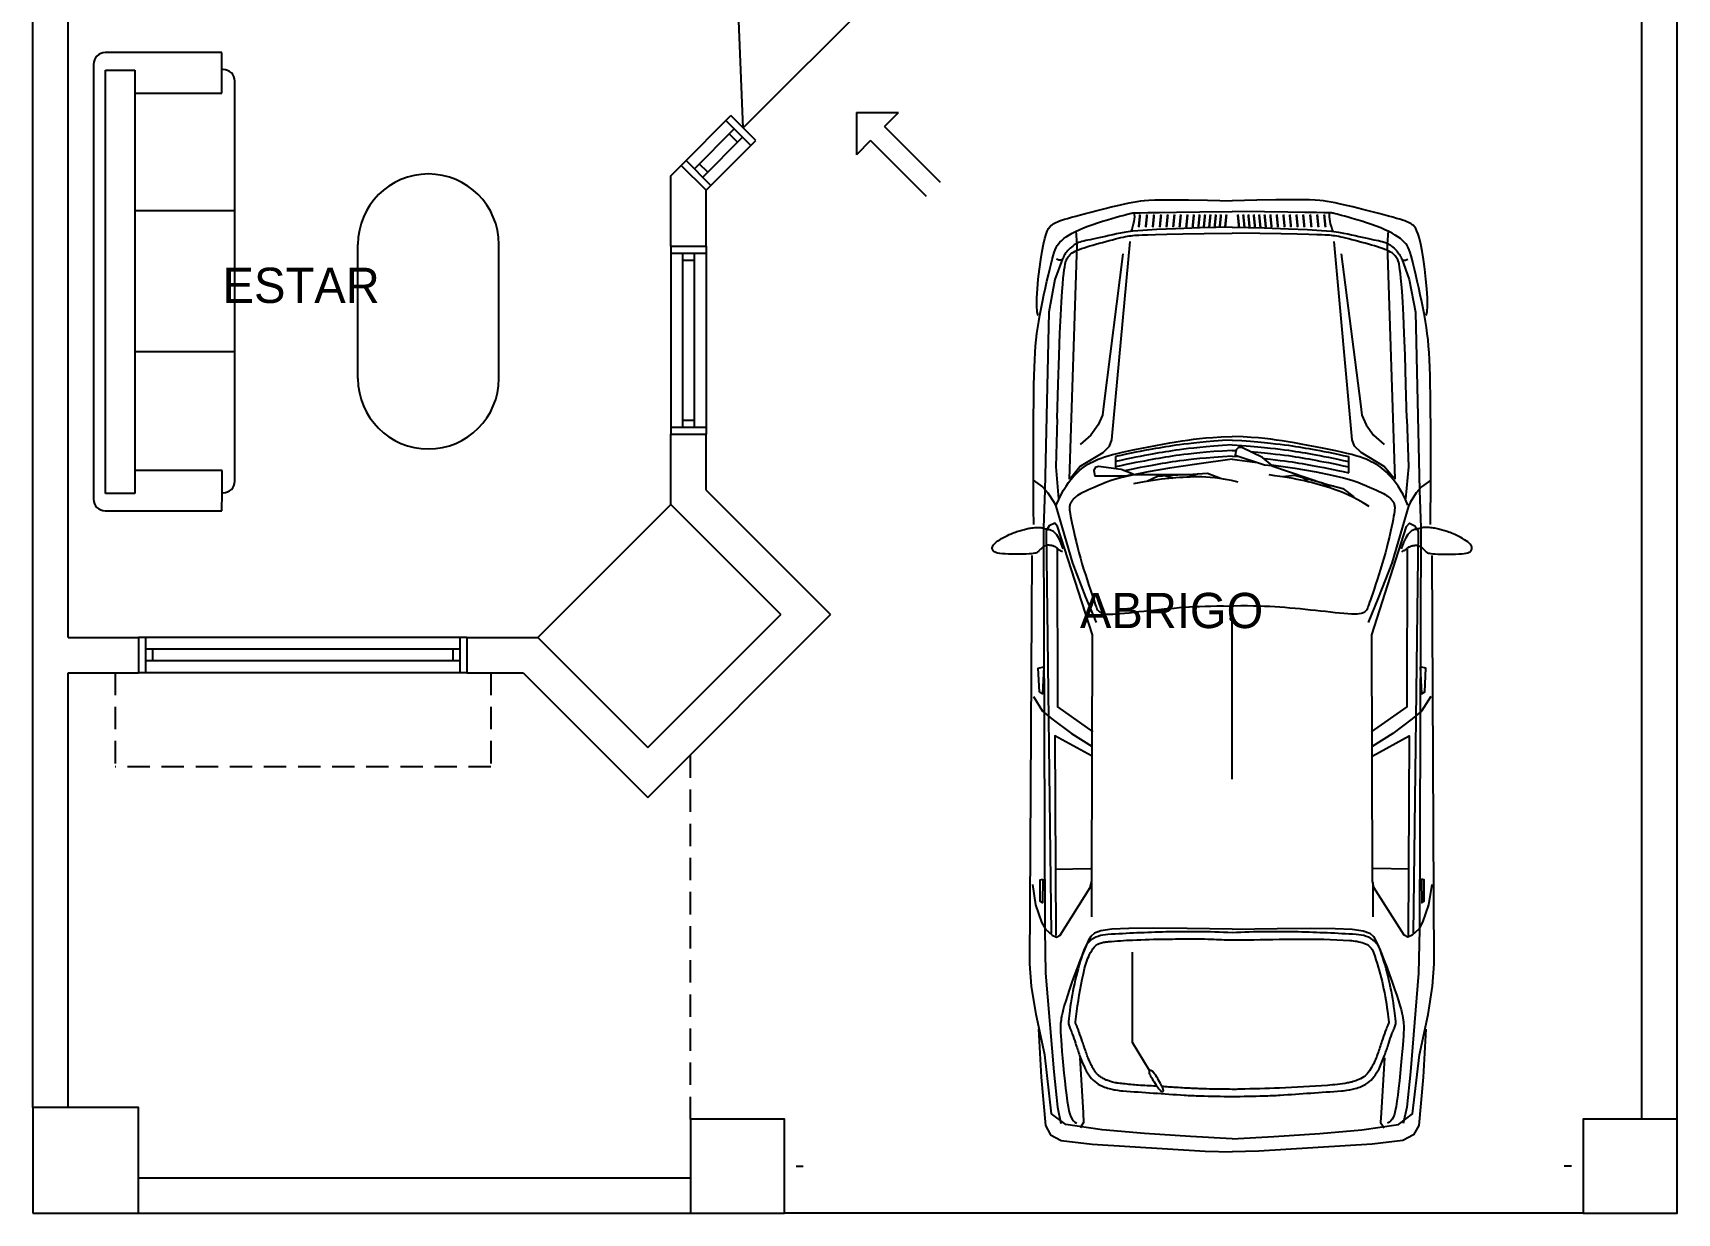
# Model space of a CAD drawing. Header units: millimetres. Extents: x 165.3 to 199.3, y 80.6 to 112.
# Drawn here: x 165.3 to 179.3, y 82 to 92.05 of the extents above; entities that cross this region are included whole.
import ezdxf

# ---------------------------------------------------------------- set-up
doc = ezdxf.new("R2010")
doc.units = ezdxf.units.MM
doc.linetypes.add('DASHED2', pattern=[9.525, 6.35, -3.175])
for name, color, linetype in [('alero', 2, 'Continuous'), ('escalera', 3, 'Continuous'), ('linea', 9, 'Continuous'), ('mueble2', 4, 'Continuous'), ('muebles1', 2, 'Continuous'), ('muro1', 5, 'Continuous'), ('muro2', 1, 'Continuous'), ('puerta1', 4, 'Continuous'), ('ventana1', 2, 'Continuous'), ('ventana2', 4, 'Continuous')]:
    doc.layers.add(name, color=color, linetype=linetype)

# ---------------------------------------------------------------- blocks, each defined once
blk = doc.blocks.new('AUTOGL')
blk.add_line((-2.2689, -0.0018), (-1.587, -0.0018))
for points in [[(-2.555, 0.7221), (-2.5574, 0.7273), (-2.5598, 0.7317), (-2.5621, 0.7354), (-2.5643, 0.7386), (-2.5665, 0.7414), (-2.5685, 0.7438), (-2.5704, 0.7461), (-2.5722, 0.7484), (-2.5738, 0.7507), (-2.5752, 0.753), (-2.5764, 0.7555), (-2.5775, 0.758), (-2.5785, 0.7607), (-2.5794, 0.7635), (-2.5802, 0.7664), (-2.5809, 0.7696), (-2.5816, 0.7729), (-2.5821, 0.7763), (-2.5824, 0.7799), (-2.5825, 0.7836), (-2.5822, 0.7873), (-2.5816, 0.791), (-2.5806, 0.7947), (-2.5791, 0.7984), (-2.577, 0.802), (-2.5745, 0.8055), (-2.5717, 0.8089), (-2.5687, 0.8121), (-2.5656, 0.8152), (-2.5625, 0.8182), (-2.5596, 0.821), (-2.5569, 0.8236), (-2.5545, 0.8261), (-2.5525, 0.8287), (-2.5507, 0.8317), (-2.5493, 0.8355), (-2.5481, 0.8403), (-2.5471, 0.8465), (-2.5463, 0.8544), (-2.5456, 0.8643), (-2.5451, 0.8763), (-2.5447, 0.8901), (-2.5445, 0.9051), (-2.5444, 0.9207), (-2.5446, 0.9364), (-2.545, 0.9515), (-2.5456, 0.9656), (-2.5465, 0.9781), (-2.5476, 0.9885), (-2.549, 0.997), (-2.5507, 1.0037), (-2.5526, 1.0089), (-2.5547, 1.0128), (-2.5571, 1.0157), (-2.5596, 1.0178), (-2.5624, 1.0192), (-2.5654, 1.0203), (-2.5685, 1.0209), (-2.5718, 1.021), (-2.5754, 1.0203), (-2.5791, 1.0189), (-2.5831, 1.0166), (-2.5873, 1.0133), (-2.5918, 1.0088), (-2.5964, 1.0033), (-2.6013, 0.9967), (-2.6061, 0.9893), (-2.611, 0.9814), (-2.6157, 0.9731), (-2.6202, 0.9648), (-2.6243, 0.9565), (-2.6281, 0.9486), (-2.6313, 0.9412), (-2.6341, 0.9343), (-2.6366, 0.9278), (-2.6387, 0.9217), (-2.6406, 0.9159), (-2.6423, 0.9103), (-2.6438, 0.905), (-2.6454, 0.8998), (-2.6469, 0.8947), (-2.6483, 0.8896), (-2.6498, 0.8845), (-2.6512, 0.8794), (-2.6525, 0.8743), (-2.6537, 0.869), (-2.6548, 0.8636), (-2.6558, 0.858), (-2.6566, 0.8522), (-2.6572, 0.8463), (-2.6577, 0.8404), (-2.658, 0.8345), (-2.6581, 0.8288), (-2.6581, 0.8233), (-2.6578, 0.8182), (-2.6574, 0.8135), (-2.6567, 0.8094), (-2.6559, 0.8056), (-2.6549, 0.802), (-2.6539, 0.7985), (-2.6528, 0.7949), (-2.6518, 0.7911), (-2.6507, 0.7869), (-2.6498, 0.7821), (-2.6488, 0.7766), (-2.647, 0.7704), (-2.6435, 0.7635), (-2.6373, 0.756), (-2.6276, 0.7479), (-2.6134, 0.7392), (-2.5938, 0.73), (-2.5679, 0.7202)], [(-2.6714, 0.8446), (-2.7363, 0.8451), (-2.7919, 0.8454), (-2.8399, 0.8457), (-2.8819, 0.8458), (-2.9198, 0.8459), (-2.9551, 0.8459), (-2.9897, 0.8458), (-3.0252, 0.8457), (-3.0629, 0.8456), (-3.1026, 0.8455), (-3.1434, 0.8452), (-3.1847, 0.8448), (-3.2257, 0.8443), (-3.2656, 0.8436), (-3.3038, 0.8427), (-3.3396, 0.8416), (-3.3723, 0.8402), (-3.4024, 0.8385), (-3.4305, 0.8365), (-3.4572, 0.834), (-3.4831, 0.831), (-3.5087, 0.8275), (-3.5347, 0.8234), (-3.5617, 0.8187), (-3.59, 0.8133), (-3.6192, 0.8074), (-3.6489, 0.8011), (-3.6782, 0.7947), (-3.7066, 0.7883), (-3.7335, 0.782), (-3.7582, 0.7762), (-3.7802, 0.7708), (-3.799, 0.7661), (-3.8149, 0.7619), (-3.8283, 0.7579), (-3.8396, 0.7539), (-3.8493, 0.7496), (-3.8577, 0.7449), (-3.8655, 0.7394), (-3.8728, 0.733), (-3.8803, 0.7253), (-3.8877, 0.7165), (-3.8953, 0.7062), (-3.9029, 0.6946), (-3.9105, 0.6816), (-3.9181, 0.667), (-3.9256, 0.6509), (-3.9331, 0.6332), (-3.9405, 0.6139), (-3.9478, 0.5935), (-3.9547, 0.5725), (-3.9614, 0.5516), (-3.9676, 0.5311), (-3.9732, 0.5118), (-3.9783, 0.4941), (-3.9827, 0.4787), (-3.9863, 0.4658), (-3.9892, 0.4553), (-3.9916, 0.4469), (-3.9933, 0.4402), (-3.9947, 0.4348), (-3.9956, 0.4303), (-3.9963, 0.4264), (-3.9968, 0.4227), (-3.9972, 0.4182), (-3.9975, 0.4091), (-3.9979, 0.3909), (-3.9984, 0.3591), (-3.9992, 0.3092), (-4.0002, 0.2368), (-4.0015, 0.1374), (-4.0035, 0)], [(-2.8597, 0.8466), (-2.8311, 0.8068), (-2.8059, 0.7842), (-2.764, 0.7582), (-2.749, 0.7511), (-2.5068, 0.6793), (-2.3609, 0.6237), (-2.254, 0.5788)], [(-1.1383, 0.8503), (-1.0522, 0.8366), (-0.9774, 0.811), (-0.9482, 0.7946), (-0.9223, 0.7662), (-0.9148, 0.7481), (-0.9231, 0.7324), (-1.125, 0.6038), (-1.1525, 0.5979), (-2.2005, 0.595), (-2.6623, 0.7427), (-2.6766, 0.7554), (-2.6645, 0.7784), (-2.6438, 0.7918), (-0.9297, 0.7702)], [(-0.0564, 0), (-0.0654, 0.1771), (-0.0791, 0.3731), (-0.0937, 0.5525), (-0.1165, 0.7083), (-0.1627, 0.7685), (-0.4135, 0.7979), (-0.5846, 0.8345), (-0.7054, 0.8534), (-0.8014, 0.8608), (-2.5383, 0.8517)], [(-1.9384, 0.8455), (-1.8758, 0.8066), (-1.8437, 0.767), (-1.7817, 0.6838), (-1.7256, 0.5962)], [(-3.5611, 0.8259), (-3.5761, 0.8303), (-3.6016, 0.832), (-3.635, 0.8314), (-3.6738, 0.8289), (-3.7157, 0.825), (-3.7581, 0.8201), (-3.7986, 0.8145), (-3.8346, 0.8087), (-3.8643, 0.803), (-3.8879, 0.7975), (-3.9062, 0.7921), (-3.92, 0.7869), (-3.9302, 0.7817), (-3.9376, 0.7766), (-3.9429, 0.7716), (-3.9469, 0.7667), (-3.9505, 0.7617), (-3.9537, 0.7564), (-3.9568, 0.7505), (-3.9598, 0.7436), (-3.9629, 0.7355), (-3.9662, 0.7257), (-3.9698, 0.7141), (-3.9739, 0.7003), (-3.9785, 0.684), (-3.9836, 0.6656), (-3.9891, 0.6455), (-3.9948, 0.6242), (-4.0006, 0.602), (-4.0064, 0.5796), (-4.0121, 0.5571), (-4.0175, 0.5352), (-4.0227, 0.5142), (-4.0275, 0.494), (-4.0319, 0.4747), (-4.036, 0.4562), (-4.0396, 0.4384), (-4.0429, 0.4213), (-4.0458, 0.4048), (-4.0482, 0.3888), (-4.0503, 0.3728), (-4.0518, 0.3541), (-4.0529, 0.3293), (-4.0534, 0.2953), (-4.0533, 0.2487), (-4.0526, 0.1862), (-4.0512, 0.1046), (-4.0491, 0)], [(-3.8016, 0.7223), (-3.7143, 0.7544), (-3.5741, 0.7803), (-2.8161, 0.7973), (-2.6574, 0.8031), (-0.9467, 0.7976), (-0.7604, 0.7941), (-0.3409, 0.7592), (-0.1908, 0.7432), (-0.1215, 0.7288)], [(-0.522, 0.8249), (-0.318, 0.8131), (-0.1125, 0.7951), (-0.0733, 0.7727), (-0.0487, 0.7272), (-0.0332, 0.5957), (-0.0034, 0.1144), (0, 0)], [(-3.9362, 0), (-3.9331, 0.1362), (-3.9298, 0.2407), (-3.9262, 0.3206), (-3.9226, 0.3799), (-3.9188, 0.4227), (-3.9151, 0.453), (-3.9113, 0.4748), (-3.9076, 0.4922), (-3.9039, 0.5084), (-3.9004, 0.5241), (-3.897, 0.5393), (-3.8938, 0.5538), (-3.8908, 0.5676), (-3.888, 0.5805), (-3.8854, 0.5926), (-3.883, 0.6038), (-3.8809, 0.614), (-3.879, 0.6232), (-3.8771, 0.6317), (-3.8751, 0.6395), (-3.8729, 0.6468), (-3.8705, 0.6536), (-3.8677, 0.6601), (-3.8644, 0.6663), (-3.8606, 0.6725), (-3.8562, 0.6785), (-3.8516, 0.6843), (-3.8467, 0.6898), (-3.8417, 0.6949), (-3.8367, 0.6995), (-3.832, 0.7037), (-3.8275, 0.7073), (-3.8234, 0.7103), (-3.8197, 0.7127), (-3.8164, 0.7147), (-3.8134, 0.7162), (-3.8108, 0.7174), (-3.8084, 0.7184), (-3.8063, 0.7193), (-3.8044, 0.72), (-3.8028, 0.7207), (-3.8014, 0.7215), (-3.8001, 0.7223), (-3.799, 0.7232), (-3.7981, 0.7241), (-3.7973, 0.7252), (-3.7967, 0.7263), (-3.7962, 0.7276), (-3.7958, 0.7291), (-3.7956, 0.7308), (-3.7956, 0.7327), (-3.7958, 0.7349), (-3.7964, 0.7375), (-3.7973, 0.7404), (-3.7987, 0.7438), (-3.8005, 0.7476)], [(-3.1202, 0.7443), (-3.2687, 0.7403), (-3.3895, 0.7365), (-3.4859, 0.733), (-3.5612, 0.7297), (-3.6188, 0.7266), (-3.6621, 0.7237), (-3.6943, 0.7211), (-3.719, 0.7188), (-3.7389, 0.7166), (-3.7551, 0.7146), (-3.768, 0.7127), (-3.7782, 0.7109), (-3.7862, 0.7091), (-3.7925, 0.7072), (-3.7977, 0.7052), (-3.8022, 0.703), (-3.8065, 0.7005), (-3.8107, 0.6977), (-3.8148, 0.6944), (-3.8188, 0.6906), (-3.8228, 0.6862), (-3.8266, 0.681), (-3.8304, 0.6749), (-3.8342, 0.6679), (-3.8379, 0.6599), (-3.8416, 0.6508), (-3.8453, 0.6409), (-3.8489, 0.6301), (-3.8526, 0.6186), (-3.8564, 0.6063), (-3.8602, 0.5935), (-3.864, 0.58), (-3.8679, 0.5661), (-3.8718, 0.5519), (-3.8757, 0.5377), (-3.8795, 0.5236), (-3.8831, 0.5099), (-3.8864, 0.4968), (-3.8895, 0.4845), (-3.8921, 0.4733), (-3.8944, 0.4632), (-3.8963, 0.4541), (-3.8979, 0.4458), (-3.8992, 0.4379), (-3.9002, 0.4303), (-3.9011, 0.4227), (-3.9018, 0.4148), (-3.9024, 0.4064), (-3.9029, 0.3966), (-3.9035, 0.3824), (-3.9042, 0.3602), (-3.905, 0.3264), (-3.906, 0.2772), (-3.9074, 0.2091), (-3.9091, 0.1184), (-3.9113, 0)], [(-3.1202, 0.7443), (-2.9158, 0.7507), (-2.7799, 0.7387)], [(-2.753, 0.7484), (-2.777, 0.7381), (-2.7984, 0.7277), (-2.8174, 0.7172), (-2.8342, 0.7067), (-2.8491, 0.6963), (-2.8622, 0.686), (-2.8738, 0.676), (-2.8841, 0.6663), (-2.8933, 0.657), (-2.9016, 0.648), (-2.909, 0.6391), (-2.9157, 0.6303), (-2.9219, 0.6213), (-2.9276, 0.6121), (-2.933, 0.6025), (-2.9381, 0.5924), (-2.9432, 0.5817), (-2.9482, 0.5701), (-2.9532, 0.5573), (-2.9582, 0.5431), (-2.9632, 0.5272), (-2.9684, 0.5093), (-2.9736, 0.4891), (-2.9791, 0.4664), (-2.9847, 0.4411), (-2.9904, 0.4136), (-2.9961, 0.3846), (-3.0018, 0.3546), (-3.0074, 0.3244), (-3.0127, 0.2945), (-3.0178, 0.2655), (-3.0224, 0.2382), (-3.0266, 0.2128), (-3.0303, 0.1886), (-3.0336, 0.1644), (-3.0366, 0.1393), (-3.0392, 0.112), (-3.0415, 0.0817), (-3.0436, 0.0471), (-3.0457, 0)], [(-2.5679, 0.7449), (-1.8941, 0.7439), (-1.788, 0.5923)], [(-1.6857, 0.599), (-1.7711, 0.7541), (-0.9207, 0.7498)], [(-1.2038, 0.7542), (-1.2068, 0.6023)], [(-0.9478, 0), (-0.951, 0.192), (-0.9524, 0.3351), (-0.9516, 0.4393), (-0.9481, 0.5115), (-0.9414, 0.5582), (-0.9311, 0.5861), (-0.9169, 0.602), (-0.8981, 0.6124), (-0.8747, 0.623), (-0.8474, 0.6344), (-0.8175, 0.6463), (-0.7859, 0.6584), (-0.7539, 0.6703), (-0.7224, 0.6817), (-0.6927, 0.692), (-0.6658, 0.7011), (-0.6426, 0.7085), (-0.6229, 0.7145), (-0.6063, 0.7192), (-0.5923, 0.7227), (-0.5805, 0.7253), (-0.5704, 0.7271), (-0.5616, 0.7284), (-0.5536, 0.7293), (-0.5461, 0.73), (-0.5383, 0.7305), (-0.5298, 0.7306), (-0.5199, 0.7305), (-0.5079, 0.7301), (-0.4934, 0.7293), (-0.4756, 0.7281), (-0.454, 0.7265), (-0.4282, 0.7244), (-0.3991, 0.7218), (-0.3677, 0.719), (-0.3352, 0.7158), (-0.3026, 0.7125), (-0.2711, 0.709), (-0.2418, 0.7054), (-0.2157, 0.7018), (-0.1937, 0.6983), (-0.1756, 0.6946), (-0.1608, 0.6907), (-0.1491, 0.6864), (-0.1398, 0.6815), (-0.1324, 0.6759), (-0.1266, 0.6694), (-0.1219, 0.6619)], [(-3.9213, 0.6647), (-3.862, 0.6606), (-2.8636, 0.6932)], [(-2.8673, 0.6885), (-2.9176, 0.6477), (-2.9775, 0.5488), (-3.0042, 0.5215), (-3.0317, 0.5118), (-3.8756, 0.4343)], [(-3.8234, 0.4646), (-3.1846, 0.5459), (-3.1357, 0.5517), (-3.0954, 0.5703), (-3.0509, 0.6016), (-3.0118, 0.6472)], [(-2.9254, 0.1674), (-2.9103, 0.2669), (-2.8948, 0.3573), (-2.8814, 0.4252), (-2.8699, 0.4748), (-2.8598, 0.5101), (-2.8509, 0.5354), (-2.8429, 0.555), (-2.8355, 0.5722), (-2.8287, 0.5878), (-2.8225, 0.6019), (-2.8168, 0.6146), (-2.8115, 0.6258), (-2.8066, 0.6358), (-2.8022, 0.6444), (-2.7981, 0.6517), (-2.7943, 0.6579), (-2.7908, 0.6631), (-2.7875, 0.6674), (-2.7845, 0.6709), (-2.7817, 0.6738), (-2.779, 0.6762), (-2.7764, 0.6783), (-2.7739, 0.6802), (-2.7714, 0.682), (-2.769, 0.6837), (-2.7665, 0.6854), (-2.7639, 0.6869), (-2.7612, 0.6883), (-2.7583, 0.6895), (-2.7553, 0.6905), (-2.752, 0.6914), (-2.7483, 0.6919), (-2.7441, 0.6923), (-2.7391, 0.6922), (-2.733, 0.6918), (-2.7255, 0.691), (-2.7165, 0.6897), (-2.7056, 0.6878), (-2.6925, 0.6854), (-2.6772, 0.6824), (-2.6597, 0.6787), (-2.6405, 0.6745), (-2.6198, 0.6697), (-2.5978, 0.6645), (-2.575, 0.6588), (-2.5516, 0.6526), (-2.5278, 0.646), (-2.5041, 0.6391), (-2.4807, 0.632), (-2.4579, 0.6248), (-2.4359, 0.6177), (-2.4152, 0.6109), (-2.396, 0.6044), (-2.3786, 0.5985), (-2.3633, 0.5934), (-2.3504, 0.589), (-2.3395, 0.5854), (-2.3306, 0.5824), (-2.3232, 0.5797), (-2.3172, 0.5774), (-2.3123, 0.5752), (-2.3082, 0.573), (-2.3046, 0.5706), (-2.3014, 0.5678), (-2.2984, 0.5646), (-2.2958, 0.5605), (-2.2936, 0.5555), (-2.2918, 0.5493), (-2.2905, 0.5416), (-2.2897, 0.5323), (-2.2895, 0.5211), (-2.2898, 0.5078), (-2.2907, 0.4927), (-2.292, 0.4759), (-2.2936, 0.4577), (-2.2955, 0.4385), (-2.2977, 0.4183), (-2.2999, 0.3974), (-2.3023, 0.3762), (-2.3046, 0.3547), (-2.3068, 0.3331), (-2.3091, 0.3114), (-2.3112, 0.2897), (-2.3132, 0.268), (-2.3151, 0.2464), (-2.3169, 0.2248), (-2.3185, 0.2033), (-2.32, 0.182), (-2.3212, 0.1604), (-2.3222, 0.1383), (-2.323, 0.1153), (-2.3236, 0.0911), (-2.3239, 0.0652), (-2.3239, 0.0372), (-2.3236, 0.007)], [(-0.401, 0.6482), (-0.1662, 0.6347), (-0.1248, 0.6322), (-0.1024, 0.6468)], [(-2.7473, 0.5833), (-2.7626, 0.5584), (-2.7757, 0.5356), (-2.7869, 0.5145), (-2.7963, 0.4949), (-2.8044, 0.4766), (-2.8113, 0.4594), (-2.8174, 0.443), (-2.8228, 0.4272), (-2.8278, 0.4118), (-2.8326, 0.3966), (-2.837, 0.3817), (-2.8413, 0.3669), (-2.8452, 0.3522), (-2.849, 0.3375), (-2.8526, 0.3226), (-2.8561, 0.3077), (-2.8595, 0.2924), (-2.8627, 0.2767), (-2.8659, 0.2602), (-2.8691, 0.2427), (-2.8722, 0.2239), (-2.8753, 0.2036), (-2.8785, 0.1816), (-2.8816, 0.1576)], [(-1.1463, 0.5988), (-1.0011, 0.5984)], [(-3.0303, 0), (-3.0277, 0.0412), (-3.025, 0.0776), (-3.0224, 0.1098), (-3.0198, 0.1381), (-3.0173, 0.1632), (-3.0148, 0.1854), (-3.0124, 0.2053), (-3.01, 0.2233), (-3.0078, 0.2398), (-3.0055, 0.2553), (-3.0033, 0.2699), (-3.0011, 0.2841), (-2.9988, 0.2979), (-2.9964, 0.3118), (-2.9938, 0.3261), (-2.9911, 0.3409), (-2.9882, 0.3566), (-2.9851, 0.3733), (-2.9817, 0.3909), (-2.978, 0.4097), (-2.974, 0.4296), (-2.9696, 0.4507), (-2.9649, 0.4731), (-2.9599, 0.4969)], [(-3.0092, 0), (-3.0065, 0.0412), (-3.0039, 0.0776), (-3.0013, 0.1098), (-2.9987, 0.1381), (-2.9962, 0.1632), (-2.9937, 0.1854), (-2.9913, 0.2053), (-2.9889, 0.2233), (-2.9866, 0.2398), (-2.9844, 0.2553), (-2.9822, 0.2699), (-2.98, 0.2841), (-2.9776, 0.2979), (-2.9752, 0.3118), (-2.9727, 0.3261), (-2.97, 0.3409), (-2.9671, 0.3566), (-2.9639, 0.3733), (-2.9605, 0.3909), (-2.9568, 0.4097), (-2.9528, 0.4296), (-2.9485, 0.4507), (-2.9438, 0.4731), (-2.9387, 0.4969)], [(-2.9811, 0.0765), (-2.981, 0.0776), (-2.9784, 0.1098), (-2.9758, 0.1381), (-2.9733, 0.1632), (-2.9708, 0.1854), (-2.9684, 0.2053), (-2.966, 0.2233), (-2.9638, 0.2398), (-2.9615, 0.2553), (-2.9593, 0.2699), (-2.9571, 0.2841), (-2.9548, 0.2979), (-2.9524, 0.3118), (-2.9498, 0.3261), (-2.9471, 0.3409), (-2.9442, 0.3566), (-2.941, 0.3733), (-2.9376, 0.3909), (-2.934, 0.4097), (-2.93, 0.4296), (-2.9256, 0.4507), (-2.9209, 0.4731), (-2.9159, 0.4969)], [(-2.96, 0.4958), (-2.8913, 0.4959)], [(-2.9514, 0.1353), (-2.9512, 0.1381), (-2.9486, 0.1632), (-2.9462, 0.1854), (-2.9437, 0.2053), (-2.9414, 0.2233), (-2.9391, 0.2398), (-2.9369, 0.2553), (-2.9347, 0.2699), (-2.9324, 0.2841), (-2.9301, 0.2979), (-2.9277, 0.3118), (-2.9252, 0.3261), (-2.9225, 0.3409), (-2.9195, 0.3566), (-2.9164, 0.3733), (-2.913, 0.3909), (-2.9093, 0.4097), (-2.9053, 0.4296), (-2.901, 0.4507), (-2.8963, 0.4731), (-2.8912, 0.4969)], [(-2.9207, 0.1694), (-2.8457, 0.3902), (-2.8242, 0.4716), (-2.7879, 0.5176)], [(-3.9179, 0.4299), (-3.9284, 0.426), (-3.9391, 0.4225), (-3.9499, 0.4195), (-3.9605, 0.4171), (-3.9708, 0.4155), (-3.9807, 0.4147), (-3.99, 0.415), (-3.9985, 0.4164)], [(-2.8343, 0.4335), (-2.8361, 0.3847)], [(-2.8453, 0.3912), (-2.8794, 0.2652), (-2.8738, 0.2155)], [(-2.8694, 0.3011), (-2.8516, 0.3261)], [(-2.9488, 0), (-2.934, 0.1066)], [(-3.5611, -0.8259), (-3.5761, -0.8303), (-3.6016, -0.832), (-3.635, -0.8314), (-3.6738, -0.8289), (-3.7157, -0.825), (-3.7581, -0.8201), (-3.7986, -0.8145), (-3.8346, -0.8087), (-3.8643, -0.803), (-3.8879, -0.7975), (-3.9062, -0.7921), (-3.92, -0.7869), (-3.9302, -0.7817), (-3.9376, -0.7766), (-3.9429, -0.7716), (-3.9469, -0.7667), (-3.9505, -0.7617), (-3.9537, -0.7564), (-3.9568, -0.7505), (-3.9598, -0.7436), (-3.9629, -0.7355), (-3.9662, -0.7257), (-3.9698, -0.7141), (-3.9739, -0.7003), (-3.9785, -0.684), (-3.9836, -0.6656), (-3.9891, -0.6455), (-3.9948, -0.6242), (-4.0006, -0.602), (-4.0064, -0.5796), (-4.0121, -0.5571), (-4.0175, -0.5352), (-4.0227, -0.5142), (-4.0275, -0.494), (-4.0319, -0.4747), (-4.036, -0.4562), (-4.0396, -0.4384), (-4.0429, -0.4213), (-4.0458, -0.4048), (-4.0482, -0.3888), (-4.0503, -0.3728), (-4.0518, -0.3541), (-4.0529, -0.3293), (-4.0534, -0.2953), (-4.0533, -0.2487), (-4.0526, -0.1862), (-4.0512, -0.1046), (-4.0491, 0)], [(-2.6714, -0.8446), (-2.7363, -0.8451), (-2.7919, -0.8454), (-2.8399, -0.8457), (-2.8819, -0.8458), (-2.9198, -0.8459), (-2.9551, -0.8459), (-2.9897, -0.8458), (-3.0252, -0.8457), (-3.0629, -0.8456), (-3.1026, -0.8455), (-3.1434, -0.8452), (-3.1847, -0.8448), (-3.2257, -0.8443), (-3.2656, -0.8436), (-3.3038, -0.8427), (-3.3396, -0.8416), (-3.3723, -0.8402), (-3.4024, -0.8385), (-3.4305, -0.8365), (-3.4572, -0.834), (-3.4831, -0.831), (-3.5087, -0.8275), (-3.5347, -0.8234), (-3.5617, -0.8187), (-3.59, -0.8133), (-3.6192, -0.8074), (-3.6489, -0.8011), (-3.6782, -0.7947), (-3.7066, -0.7883), (-3.7335, -0.782), (-3.7582, -0.7762), (-3.7802, -0.7708), (-3.799, -0.7661), (-3.8149, -0.7619), (-3.8283, -0.7579), (-3.8396, -0.7539), (-3.8493, -0.7496), (-3.8577, -0.7449), (-3.8655, -0.7394), (-3.8728, -0.733), (-3.8803, -0.7253), (-3.8877, -0.7165), (-3.8953, -0.7062), (-3.9029, -0.6946), (-3.9105, -0.6816), (-3.9181, -0.667), (-3.9256, -0.6509), (-3.9331, -0.6332), (-3.9405, -0.6139), (-3.9478, -0.5935), (-3.9547, -0.5725), (-3.9614, -0.5516), (-3.9676, -0.5311), (-3.9732, -0.5118), (-3.9783, -0.4941), (-3.9827, -0.4787), (-3.9863, -0.4658), (-3.9892, -0.4553), (-3.9916, -0.4469), (-3.9933, -0.4402), (-3.9947, -0.4348), (-3.9956, -0.4303), (-3.9963, -0.4264), (-3.9968, -0.4227), (-3.9972, -0.4182), (-3.9975, -0.4091), (-3.9979, -0.3909), (-3.9984, -0.3591), (-3.9992, -0.3092), (-4.0002, -0.2368), (-4.0015, -0.1374), (-4.0035, 0)], [(-3.9362, 0), (-3.9331, -0.1362), (-3.9298, -0.2407), (-3.9262, -0.3206), (-3.9226, -0.3799), (-3.9188, -0.4227), (-3.9151, -0.453), (-3.9113, -0.4748), (-3.9076, -0.4922), (-3.9039, -0.5084), (-3.9004, -0.5241), (-3.897, -0.5393), (-3.8938, -0.5538), (-3.8908, -0.5676), (-3.888, -0.5805), (-3.8854, -0.5926), (-3.883, -0.6038), (-3.8809, -0.614), (-3.879, -0.6232), (-3.8771, -0.6317), (-3.8751, -0.6395), (-3.8729, -0.6468), (-3.8705, -0.6536), (-3.8677, -0.6601), (-3.8644, -0.6663), (-3.8606, -0.6725), (-3.8562, -0.6785), (-3.8516, -0.6843), (-3.8467, -0.6898), (-3.8417, -0.6949), (-3.8367, -0.6995), (-3.832, -0.7037), (-3.8275, -0.7073), (-3.8234, -0.7103), (-3.8197, -0.7127), (-3.8164, -0.7147), (-3.8134, -0.7162), (-3.8108, -0.7174), (-3.8084, -0.7184), (-3.8063, -0.7193), (-3.8044, -0.72), (-3.8028, -0.7207), (-3.8014, -0.7215), (-3.8001, -0.7223), (-3.799, -0.7232), (-3.7981, -0.7241), (-3.7973, -0.7252), (-3.7967, -0.7263), (-3.7962, -0.7276), (-3.7958, -0.7291), (-3.7956, -0.7308), (-3.7956, -0.7327), (-3.7958, -0.7349), (-3.7964, -0.7375), (-3.7973, -0.7404), (-3.7987, -0.7438), (-3.8005, -0.7476)], [(-3.1202, -0.7443), (-3.2687, -0.7403), (-3.3895, -0.7365), (-3.4859, -0.733), (-3.5612, -0.7297), (-3.6188, -0.7266), (-3.6621, -0.7237), (-3.6943, -0.7211), (-3.719, -0.7188), (-3.7389, -0.7166), (-3.7551, -0.7146), (-3.768, -0.7127), (-3.7782, -0.7109), (-3.7862, -0.7091), (-3.7925, -0.7072), (-3.7977, -0.7052), (-3.8022, -0.703), (-3.8065, -0.7005), (-3.8107, -0.6977), (-3.8148, -0.6944), (-3.8188, -0.6906), (-3.8228, -0.6862), (-3.8266, -0.681), (-3.8304, -0.6749), (-3.8342, -0.6679), (-3.8379, -0.6599), (-3.8416, -0.6508), (-3.8453, -0.6409), (-3.8489, -0.6301), (-3.8526, -0.6186), (-3.8564, -0.6063), (-3.8602, -0.5935), (-3.864, -0.58), (-3.8679, -0.5661), (-3.8718, -0.5519), (-3.8757, -0.5377), (-3.8795, -0.5236), (-3.8831, -0.5099), (-3.8864, -0.4968), (-3.8895, -0.4845), (-3.8921, -0.4733), (-3.8944, -0.4632), (-3.8963, -0.4541), (-3.8979, -0.4458), (-3.8992, -0.4379), (-3.9002, -0.4303), (-3.9011, -0.4227), (-3.9018, -0.4148), (-3.9024, -0.4064), (-3.9029, -0.3966), (-3.9035, -0.3824), (-3.9042, -0.3602), (-3.905, -0.3264), (-3.906, -0.2772), (-3.9074, -0.2091), (-3.9091, -0.1184), (-3.9113, 0)], [(-2.753, -0.7484), (-2.777, -0.7381), (-2.7984, -0.7277), (-2.8174, -0.7172), (-2.8342, -0.7067), (-2.8491, -0.6963), (-2.8622, -0.686), (-2.8738, -0.676), (-2.8841, -0.6663), (-2.8933, -0.657), (-2.9016, -0.648), (-2.909, -0.6391), (-2.9157, -0.6303), (-2.9219, -0.6213), (-2.9276, -0.6121), (-2.933, -0.6025), (-2.9381, -0.5924), (-2.9432, -0.5817), (-2.9482, -0.5701), (-2.9532, -0.5573), (-2.9582, -0.5431), (-2.9632, -0.5272), (-2.9684, -0.5093), (-2.9736, -0.4891), (-2.9791, -0.4664), (-2.9847, -0.4411), (-2.9904, -0.4136), (-2.9961, -0.3846), (-3.0018, -0.3546), (-3.0074, -0.3244), (-3.0127, -0.2945), (-3.0178, -0.2655), (-3.0224, -0.2382), (-3.0266, -0.2128), (-3.0303, -0.1886), (-3.0336, -0.1644), (-3.0366, -0.1393), (-3.0392, -0.112), (-3.0415, -0.0817), (-3.0436, -0.0471), (-3.0457, 0)], [(-3.0303, 0), (-3.0277, -0.0412), (-3.025, -0.0776), (-3.0224, -0.1098), (-3.0198, -0.1381), (-3.0173, -0.1632), (-3.0148, -0.1854), (-3.0124, -0.2053), (-3.01, -0.2233), (-3.0078, -0.2398), (-3.0055, -0.2553), (-3.0033, -0.2699), (-3.0011, -0.2841), (-2.9988, -0.2979), (-2.9964, -0.3118), (-2.9938, -0.3261), (-2.9911, -0.3409), (-2.9882, -0.3566), (-2.9851, -0.3733), (-2.9817, -0.3909), (-2.978, -0.4097), (-2.974, -0.4296), (-2.9696, -0.4507), (-2.9649, -0.4731), (-2.9599, -0.4969)], [(-3.0092, 0), (-3.0065, -0.0412), (-3.0039, -0.0776), (-3.0013, -0.1098), (-2.9987, -0.1381), (-2.9962, -0.1632), (-2.9937, -0.1854), (-2.9913, -0.2053), (-2.9889, -0.2233), (-2.9866, -0.2398), (-2.9844, -0.2553), (-2.9822, -0.2699), (-2.98, -0.2841), (-2.9776, -0.2979), (-2.9752, -0.3118), (-2.9727, -0.3261), (-2.97, -0.3409), (-2.9671, -0.3566), (-2.9639, -0.3733), (-2.9605, -0.3909), (-2.9568, -0.4097), (-2.9528, -0.4296), (-2.9485, -0.4507), (-2.9438, -0.4731), (-2.9387, -0.4969)], [(-2.9863, 0), (-2.9852, 0.0162)], [(-2.9863, 0), (-2.9836, -0.0412), (-2.981, -0.0776), (-2.9784, -0.1098), (-2.9758, -0.1381), (-2.9733, -0.1632), (-2.9708, -0.1854), (-2.9684, -0.2053), (-2.966, -0.2233), (-2.9638, -0.2398), (-2.9615, -0.2553), (-2.9593, -0.2699), (-2.9571, -0.2841), (-2.9548, -0.2979), (-2.9524, -0.3118), (-2.9498, -0.3261), (-2.9471, -0.3409), (-2.9442, -0.3566), (-2.941, -0.3733), (-2.9376, -0.3909), (-2.934, -0.4097), (-2.93, -0.4296), (-2.9256, -0.4507), (-2.9209, -0.4731), (-2.9159, -0.4969)], [(-2.9616, 0), (-2.9597, 0.0307)], [(-2.9616, 0), (-2.959, -0.0412), (-2.9564, -0.0776), (-2.9538, -0.1098), (-2.9512, -0.1381), (-2.9486, -0.1632), (-2.9462, -0.1854), (-2.9437, -0.2053), (-2.9414, -0.2233), (-2.9391, -0.2398), (-2.9369, -0.2553), (-2.9347, -0.2699), (-2.9324, -0.2841), (-2.9301, -0.2979), (-2.9277, -0.3118), (-2.9252, -0.3261), (-2.9225, -0.3409), (-2.9195, -0.3566), (-2.9164, -0.3733), (-2.913, -0.3909), (-2.9093, -0.4097), (-2.9053, -0.4296), (-2.901, -0.4507), (-2.8989, -0.4605)], [(-2.9488, 0), (-2.9281, -0.1496), (-2.9103, -0.2669), (-2.8948, -0.3573), (-2.8814, -0.4252), (-2.8699, -0.4748), (-2.8598, -0.5101), (-2.8509, -0.5354), (-2.8429, -0.555), (-2.8355, -0.5722), (-2.8287, -0.5878), (-2.8225, -0.6019), (-2.8168, -0.6146), (-2.8115, -0.6258), (-2.8066, -0.6358), (-2.8022, -0.6444), (-2.7981, -0.6517), (-2.7943, -0.6579), (-2.7908, -0.6631), (-2.7875, -0.6674), (-2.7845, -0.6709), (-2.7817, -0.6738), (-2.779, -0.6762), (-2.7764, -0.6783), (-2.7739, -0.6802), (-2.7714, -0.682), (-2.769, -0.6837), (-2.7665, -0.6854), (-2.7639, -0.6869), (-2.7612, -0.6883), (-2.7583, -0.6895), (-2.7553, -0.6905), (-2.752, -0.6914), (-2.7483, -0.6919), (-2.7441, -0.6923), (-2.7391, -0.6922), (-2.733, -0.6918), (-2.7255, -0.691), (-2.7165, -0.6897), (-2.7056, -0.6878), (-2.6925, -0.6854), (-2.6772, -0.6824), (-2.6597, -0.6787), (-2.6405, -0.6745), (-2.6198, -0.6697), (-2.5978, -0.6645), (-2.575, -0.6588), (-2.5516, -0.6526), (-2.5278, -0.646), (-2.5041, -0.6391), (-2.4807, -0.632), (-2.4579, -0.6248), (-2.4359, -0.6177), (-2.4152, -0.6109), (-2.396, -0.6044), (-2.3786, -0.5985), (-2.3633, -0.5934), (-2.3504, -0.589), (-2.3395, -0.5854), (-2.3306, -0.5824), (-2.3232, -0.5797), (-2.3172, -0.5774), (-2.3123, -0.5752), (-2.3082, -0.573), (-2.3046, -0.5706), (-2.3014, -0.5678), (-2.2984, -0.5646), (-2.2958, -0.5605), (-2.2936, -0.5555), (-2.2918, -0.5493), (-2.2905, -0.5416), (-2.2897, -0.5323), (-2.2895, -0.5211), (-2.2898, -0.5078), (-2.2907, -0.4927), (-2.292, -0.4759), (-2.2936, -0.4577), (-2.2955, -0.4385), (-2.2977, -0.4183), (-2.2999, -0.3974), (-2.3023, -0.3762), (-2.3046, -0.3547), (-2.3068, -0.3331), (-2.3091, -0.3114), (-2.3112, -0.2897), (-2.3132, -0.268), (-2.3151, -0.2464), (-2.3169, -0.2248), (-2.3185, -0.2033), (-2.32, -0.182), (-2.3212, -0.1604), (-2.3222, -0.1383), (-2.323, -0.1153), (-2.3236, -0.0911), (-2.3239, -0.0652), (-2.3239, -0.0372), (-2.3236, -0.007)], [(-2.851, 0.0262), (-2.8577, -0.0023), (-2.8629, -0.0281), (-2.8667, -0.0516), (-2.8695, -0.0732), (-2.8714, -0.0931), (-2.8724, -0.1116), (-2.873, -0.1291), (-2.8731, -0.1458), (-2.873, -0.162), (-2.8727, -0.1779), (-2.8722, -0.1934), (-2.8715, -0.2088), (-2.8706, -0.224), (-2.8695, -0.2392), (-2.8682, -0.2544), (-2.8668, -0.2697), (-2.8651, -0.2853), (-2.8632, -0.3012), (-2.861, -0.3179), (-2.8584, -0.3355), (-2.8554, -0.3543), (-2.852, -0.3745), (-2.8479, -0.3964), (-2.8433, -0.4202)], [(-0.0564, 0), (-0.0654, -0.1771), (-0.0791, -0.3731), (-0.0937, -0.5525), (-0.1165, -0.7083), (-0.1627, -0.7685), (-0.4135, -0.7979), (-0.5846, -0.8345), (-0.7054, -0.8534), (-0.8014, -0.8608), (-2.5383, -0.8517)], [(-0.9478, 0), (-0.951, -0.192), (-0.9524, -0.3351), (-0.9516, -0.4393), (-0.9481, -0.5115), (-0.9414, -0.5582), (-0.9311, -0.5861), (-0.9169, -0.602), (-0.8981, -0.6124), (-0.8747, -0.623), (-0.8474, -0.6344), (-0.8175, -0.6463), (-0.7859, -0.6584), (-0.7539, -0.6703), (-0.7224, -0.6817), (-0.6927, -0.692), (-0.6658, -0.7011), (-0.6426, -0.7085), (-0.6229, -0.7145), (-0.6063, -0.7192), (-0.5923, -0.7227), (-0.5805, -0.7253), (-0.5704, -0.7271), (-0.5616, -0.7284), (-0.5536, -0.7293), (-0.5461, -0.73), (-0.5383, -0.7305), (-0.5298, -0.7306), (-0.5199, -0.7305), (-0.5079, -0.7301), (-0.4934, -0.7293), (-0.4756, -0.7281), (-0.454, -0.7265), (-0.4282, -0.7244), (-0.3991, -0.7218), (-0.3677, -0.719), (-0.3352, -0.7158), (-0.3026, -0.7125), (-0.2711, -0.709), (-0.2418, -0.7054), (-0.2157, -0.7018), (-0.1937, -0.6983), (-0.1756, -0.6946), (-0.1608, -0.6907), (-0.1491, -0.6864), (-0.1398, -0.6815), (-0.1324, -0.6759), (-0.1266, -0.6694), (-0.1219, -0.6619)], [(-0.522, -0.8249), (-0.318, -0.8131), (-0.1125, -0.7951), (-0.0733, -0.7727), (-0.0487, -0.7272), (-0.0332, -0.5957), (-0.0034, -0.1144), (0, 0)], [(-2.8842, -0.4357), (-2.883, -0.1882), (-2.8886, -0.1042), (-2.8687, -0.049)], [(-2.886, -0.1435), (-2.8723, -0.1903)], [(-2.883, -0.1871), (-2.8753, -0.3174), (-2.8543, -0.3627)], [(-2.8773, -0.2802), (-2.8683, -0.2508)], [(-3.9179, -0.4299), (-3.9284, -0.426), (-3.9391, -0.4225), (-3.9499, -0.4195), (-3.9605, -0.4171), (-3.9708, -0.4155), (-3.9807, -0.4147), (-3.99, -0.415), (-3.9985, -0.4164)], [(-0.3461, -0.3522), (-0.4657, -0.4236), (-0.8499, -0.4236)], [(-2.8673, -0.6885), (-2.9176, -0.6477), (-2.9775, -0.5488), (-3.0042, -0.5215), (-3.0317, -0.5118), (-3.8756, -0.4343)], [(-3.8234, -0.4646), (-3.1846, -0.5459), (-3.1357, -0.5517), (-3.0954, -0.5703), (-3.0509, -0.6016), (-3.0118, -0.6472)], [(-2.9599, -0.4969), (-2.9074, -0.4969)], [(-2.8597, -0.8466), (-2.8311, -0.8068), (-2.8059, -0.7842), (-2.764, -0.7582), (-2.749, -0.7511), (-2.5068, -0.6793), (-2.3609, -0.6237), (-2.254, -0.5788)], [(-1.1383, -0.8503), (-1.0522, -0.8366), (-0.9774, -0.811), (-0.9482, -0.7946), (-0.9223, -0.7662), (-0.9148, -0.7481), (-0.9231, -0.7324), (-1.125, -0.6038), (-1.1525, -0.5979), (-2.2005, -0.595), (-2.6623, -0.7427), (-2.6766, -0.7554), (-2.6645, -0.7784), (-2.6438, -0.7918), (-0.9297, -0.7702)], [(-2.5679, -0.7449), (-1.8941, -0.7439), (-1.788, -0.5923)], [(-1.9384, -0.8455), (-1.8758, -0.8066), (-1.8437, -0.767), (-1.7817, -0.6838), (-1.7256, -0.5962)], [(-1.6857, -0.599), (-1.7711, -0.7541), (-0.9207, -0.7498)], [(-1.2038, -0.7542), (-1.2068, -0.6023)], [(-1.1463, -0.5988), (-1.0011, -0.5984)], [(-3.9213, -0.6647), (-3.862, -0.6606), (-2.8636, -0.6932)], [(-0.401, -0.6482), (-0.1662, -0.6347), (-0.1248, -0.6322), (-0.1024, -0.6468)], [(-3.8016, -0.7223), (-3.7143, -0.7544), (-3.5741, -0.7803), (-2.8161, -0.7973), (-2.6574, -0.8031), (-0.9467, -0.7976), (-0.7604, -0.7941), (-0.3409, -0.7592), (-0.1908, -0.7432), (-0.1215, -0.7288)], [(-3.1202, -0.7443), (-2.9158, -0.7507), (-2.7799, -0.7387)], [(-2.555, -0.7221), (-2.5574, -0.7273), (-2.5598, -0.7317), (-2.5621, -0.7354), (-2.5643, -0.7386), (-2.5665, -0.7414), (-2.5685, -0.7438), (-2.5704, -0.7461), (-2.5722, -0.7484), (-2.5738, -0.7507), (-2.5752, -0.753), (-2.5764, -0.7555), (-2.5775, -0.758), (-2.5785, -0.7607), (-2.5794, -0.7635), (-2.5802, -0.7664), (-2.5809, -0.7696), (-2.5816, -0.7729), (-2.5821, -0.7763), (-2.5824, -0.7799), (-2.5825, -0.7836), (-2.5822, -0.7873), (-2.5816, -0.791), (-2.5806, -0.7947), (-2.5791, -0.7984), (-2.577, -0.802), (-2.5745, -0.8055), (-2.5717, -0.8089), (-2.5687, -0.8121), (-2.5656, -0.8152), (-2.5625, -0.8182), (-2.5596, -0.821), (-2.5569, -0.8236), (-2.5545, -0.8261), (-2.5525, -0.8287), (-2.5507, -0.8317), (-2.5493, -0.8355), (-2.5481, -0.8403), (-2.5471, -0.8465), (-2.5463, -0.8544), (-2.5456, -0.8643), (-2.5451, -0.8763), (-2.5447, -0.8901), (-2.5445, -0.9051), (-2.5444, -0.9207), (-2.5446, -0.9364), (-2.545, -0.9515), (-2.5456, -0.9656), (-2.5465, -0.9781), (-2.5476, -0.9885), (-2.549, -0.997), (-2.5507, -1.0037), (-2.5526, -1.0089), (-2.5547, -1.0128), (-2.5571, -1.0157), (-2.5596, -1.0178), (-2.5624, -1.0192), (-2.5654, -1.0203), (-2.5685, -1.0209), (-2.5718, -1.021), (-2.5754, -1.0203), (-2.5791, -1.0189), (-2.5831, -1.0166), (-2.5873, -1.0133), (-2.5918, -1.0088), (-2.5964, -1.0033), (-2.6013, -0.9967), (-2.6061, -0.9893), (-2.611, -0.9814), (-2.6157, -0.9731), (-2.6202, -0.9648), (-2.6243, -0.9565), (-2.6281, -0.9486), (-2.6313, -0.9412), (-2.6341, -0.9343), (-2.6366, -0.9278), (-2.6387, -0.9217), (-2.6406, -0.9159), (-2.6423, -0.9103), (-2.6438, -0.905), (-2.6454, -0.8998), (-2.6469, -0.8947), (-2.6483, -0.8896), (-2.6498, -0.8845), (-2.6512, -0.8794), (-2.6525, -0.8743), (-2.6537, -0.869), (-2.6548, -0.8636), (-2.6558, -0.858), (-2.6566, -0.8522), (-2.6572, -0.8463), (-2.6577, -0.8404), (-2.658, -0.8345), (-2.6581, -0.8288), (-2.6581, -0.8233), (-2.6578, -0.8182), (-2.6574, -0.8135), (-2.6567, -0.8094), (-2.6559, -0.8056), (-2.6549, -0.802), (-2.6539, -0.7985), (-2.6528, -0.7949), (-2.6518, -0.7911), (-2.6507, -0.7869), (-2.6498, -0.7821), (-2.6488, -0.7766), (-2.647, -0.7704), (-2.6435, -0.7635), (-2.6373, -0.756), (-2.6276, -0.7479), (-2.6134, -0.7392), (-2.5938, -0.73), (-2.5679, -0.7202)]]:
    blk.add_lwpolyline(points)
for points in [[(-2.0655, 0.8012), (-1.9506, 0.8069), (-1.9581, 0.8206), (-2.059, 0.8254)], [(-1.1616, 0.8063), (-1.0607, 0.8074), (-1.0675, 0.8176), (-1.1587, 0.8172)], [(-2.9985, 0.0269), (-2.989, 0.0167), (-2.9656, 0.0136), (-2.9244, 0.1373), (-2.9213, 0.1712), (-2.9562, 0.1292), (-2.9981, 0.0419)], [(-0.3301, -0.3282), (-0.3345, -0.3314), (-0.3381, -0.3342), (-0.3408, -0.3367), (-0.3429, -0.3389), (-0.3444, -0.3409), (-0.3455, -0.3426), (-0.3462, -0.3442), (-0.3466, -0.3456), (-0.3469, -0.3469), (-0.347, -0.3481), (-0.3469, -0.3493), (-0.3467, -0.3503), (-0.3463, -0.3511), (-0.3457, -0.3519), (-0.345, -0.3526), (-0.344, -0.3531), (-0.3429, -0.3535), (-0.3415, -0.3537), (-0.3397, -0.3537), (-0.3375, -0.3533), (-0.3348, -0.3525), (-0.3315, -0.3512), (-0.3276, -0.3494), (-0.3228, -0.3469), (-0.3173, -0.3438), (-0.3111, -0.3401), (-0.3046, -0.336), (-0.2979, -0.3317), (-0.2912, -0.3273), (-0.2848, -0.3229), (-0.2788, -0.3188), (-0.2736, -0.3151), (-0.2692, -0.3118), (-0.2657, -0.309), (-0.2629, -0.3067), (-0.2608, -0.3047), (-0.2592, -0.303), (-0.2581, -0.3015), (-0.2574, -0.3002), (-0.2569, -0.299), (-0.2567, -0.2978), (-0.2566, -0.2967), (-0.2567, -0.2957), (-0.257, -0.2948), (-0.2575, -0.294), (-0.2581, -0.2933), (-0.2588, -0.2928), (-0.2597, -0.2924), (-0.2607, -0.2921), (-0.262, -0.2921), (-0.2636, -0.2923), (-0.2657, -0.2928), (-0.2682, -0.2937), (-0.2714, -0.295), (-0.2753, -0.2968), (-0.28, -0.2991), (-0.2856, -0.302), (-0.2918, -0.3054), (-0.2985, -0.309), (-0.3053, -0.3129), (-0.3122, -0.3169), (-0.3187, -0.3209), (-0.3248, -0.3247)], [(-2.9129, -0.5826), (-2.9007, -0.5892), (-2.8775, -0.5848), (-2.8775, -0.4544), (-2.8853, -0.4213), (-2.9051, -0.4721), (-2.9173, -0.5682)], [(-2.0655, -0.8012), (-1.9506, -0.8069), (-1.9581, -0.8206), (-2.059, -0.8254)], [(-1.1616, -0.8063), (-1.0607, -0.8074), (-1.0675, -0.8176), (-1.1587, -0.8172)]]:
    blk.add_lwpolyline(points, close=True)
blk.add_lwpolyline([(-0.2362, 0, 0.004725), (-0.2388, 0.1357, 0.008759), (-0.242, 0.204, 0.002461), (-0.26, 0.4653, 0.022693), (-0.2638, 0.4963, 0.025357), (-0.2684, 0.5176, 0.019644), (-0.2764, 0.5431, 0.066578), (-0.2945, 0.5779, 0.078328), (-0.3195, 0.6038, 0.047384), (-0.3544, 0.6254, 0.029335), (-0.4102, 0.649, 0.006414), (-0.4626, 0.6668, -0.007996), (-0.5031, 0.6807, -0.017113), (-0.5239, 0.6891, 0.02752), (-0.5414, 0.6957, 0.105241), (-0.5557, 0.697, 0.004031), (-0.6027, 0.6913, 0.050556), (-0.8586, 0.6311, 0.237048), (-0.9178, 0.5704, 0.061802), (-0.9256, 0.5286, 0.008771), (-0.9364, 0.2814, 0.009242), (-0.9374, 0.1461, 0.009238), (-0.933, 0, 0.009238), (-0.9374, -0.1461, 0.009242), (-0.9364, -0.2814, 0.008771), (-0.9256, -0.5286, 0.061802), (-0.9178, -0.5704, 0.237048), (-0.8586, -0.6311, 0.050556), (-0.6027, -0.6913, 0.004031), (-0.5557, -0.697, 0.105241), (-0.5414, -0.6957, 0.02752), (-0.5239, -0.6891, -0.017113), (-0.5031, -0.6807, -0.007996), (-0.4626, -0.6668, 0.006414), (-0.4102, -0.649, 0.029335), (-0.3544, -0.6254, 0.047384), (-0.3195, -0.6038, 0.078328), (-0.2945, -0.5779, 0.066578), (-0.2764, -0.5431, 0.019644), (-0.2684, -0.5176, 0.025357), (-0.2638, -0.4963, 0.022693), (-0.26, -0.4653, 0.002461), (-0.242, -0.204, 0.008759), (-0.2388, -0.1357, 0.004725)], format="xyb", close=True)
blk.add_lwpolyline([(-0.2803, -0.3237, -0.009976), (-0.2842, -0.3993, -0.011773), (-0.2903, -0.4631, -0.000229), (-0.2935, -0.4907, -0.01072), (-0.2936, -0.4913, -0.013301), (-0.2948, -0.4976, -0.006803), (-0.2977, -0.5097, -0.015695), (-0.3, -0.5179, -0.008452), (-0.3049, -0.5328, -0.034622), (-0.311, -0.5467, -0.032359), (-0.3193, -0.5605, -0.039998), (-0.3274, -0.5704, -0.036702), (-0.3377, -0.5797, -0.026079), (-0.3523, -0.5898, -0.026209), (-0.3678, -0.5982, -0.012135), (-0.3985, -0.6121, -0.017526), (-0.4203, -0.6204, -0.000694), (-0.4461, -0.6292, 0.001011), (-0.472, -0.638, 0.000285), (-0.5094, -0.6508, 0.002674), (-0.5134, -0.6522, 0.019761), (-0.5248, -0.6568, -0.002451), (-0.5362, -0.6614, -0.003975), (-0.5488, -0.6662, -0.029627), (-0.5505, -0.6668, -0.036582), (-0.5507, -0.6668, -0.004608), (-0.5523, -0.6669, -0.049877), (-0.554, -0.6669, -0.001865), (-0.5988, -0.6612, -0.025413), (-0.7815, -0.628, -0.065949), (-0.8487, -0.6025, -0.075924), (-0.8781, -0.5803, -0.128441), (-0.889, -0.5612, -0.019499), (-0.8933, -0.5422, -0.024236), (-0.8954, -0.5267, -0.011016), (-0.9021, -0.4242, -0.007874), (-0.9061, -0.2806, -0.001133), (-0.9071, -0.1756, -0.004092), (-0.9071, -0.1465, -0.008574), (-0.9055, -0.0887, 0.005579), (-0.9027, 0, 0.010822), (-0.9027, 0.0662, -0.003342), (-0.9061, 0.2806, -0.017453), (-0.9004, 0.5006, -0.06247), (-0.889, 0.5612, -0.236345), (-0.8485, 0.6025, -0.050556), (-0.5988, 0.6612, -0.004031), (-0.5523, 0.6669, -0.105241), (-0.5505, 0.6668, -0.02752), (-0.5362, 0.6614, 0.017113), (-0.5134, 0.6522, 0.007996), (-0.472, 0.638, -0.006414), (-0.4203, 0.6204, -0.029335), (-0.3678, 0.5982, -0.047384), (-0.3377, 0.5797, -0.078328), (-0.3193, 0.5605, -0.066578), (-0.3049, 0.5328, -0.019644), (-0.2977, 0.5097, -0.025235), (-0.2936, 0.4913, -0.022815), (-0.2834, 0.4057, -0.009642), (-0.2722, 0.202, -0.001692), (-0.2668, 0.0332, -0.008615), (-0.2665, 0, -0.003416), (-0.2675, -0.0838, -0.00561), (-0.2691, -0.1348, -0.001126), (-0.2693, -0.1397, -0.000088), (-0.2722, -0.202, -0.004751), (-0.2743, -0.2387, -0.002865), (-0.2787, -0.2995)], format="xyb")
at = {"const_width": 0.01}
for points in [[(-3.9904, 0.392), (-3.9361, 0.3974)], [(-3.9904, 0.3621), (-3.9361, 0.3676)], [(-3.9904, 0.3323), (-3.9361, 0.3377)], [(-3.9904, 0.3024), (-3.9361, 0.3078)], [(-3.9904, 0.2739), (-3.9361, 0.2793)], [(-3.9904, 0.2454), (-3.9361, 0.2508)], [(-3.9904, 0.2183), (-3.9361, 0.2237)], [(-3.9904, 0.1898), (-3.9361, 0.1952)], [(-3.9904, 0.1626), (-3.9361, 0.1681)], [(-3.9904, 0.1382), (-3.9361, 0.1436)], [(-3.9904, 0.1151), (-3.9361, 0.1206)], [(-3.9904, 0.0921), (-3.9361, 0.0975)], [(-3.9904, 0.069), (-3.9361, 0.0744)], [(-3.9904, 0.0473), (-3.9361, 0.0527)], [(-3.9904, 0.0242), (-3.9361, 0.0296)], [(-3.9904, -0.0242), (-3.9361, -0.0296)], [(-3.9904, -0.0473), (-3.9361, -0.0527)], [(-3.9904, -0.069), (-3.9361, -0.0744)], [(-3.9904, -0.0921), (-3.9361, -0.0975)], [(-3.9904, -0.1151), (-3.9361, -0.1206)], [(-3.9904, -0.1382), (-3.9361, -0.1436)], [(-3.9904, -0.1626), (-3.9361, -0.1681)], [(-3.9904, -0.1898), (-3.9361, -0.1952)], [(-3.9904, -0.2183), (-3.9361, -0.2237)], [(-3.9904, -0.2454), (-3.9361, -0.2508)], [(-3.9904, -0.2739), (-3.9361, -0.2793)], [(-3.9904, -0.3024), (-3.9361, -0.3078)], [(-3.9904, -0.3323), (-3.9361, -0.3377)], [(-3.9904, -0.3621), (-3.9361, -0.3676)], [(-3.9904, -0.392), (-3.9361, -0.3974)]]:
    blk.add_lwpolyline(points, dxfattribs=at)
blk.add_lwpolyline([(-2.2739, -0.0018, 1), (-2.2639, -0.0018, 1)], format="xyb", close=True, dxfattribs=at)
blk = doc.blocks.new('AUTO1')
blk.add_blockref('AUTOGL', (1.7708, 0.0432))

msp = doc.modelspace()

# ---------------------------------------------------------------- linework, layer by layer
at = {"layer": 'alero', "linetype": 'DASHED2', "ltscale": 0.03}
for p, q in [((165.996, 86.6), (165.996, 85.8)), ((169.197, 86.6), (169.197, 85.8)), ((170.896, 82.8), (170.896, 85.903)), ((169.197, 85.8), (165.996, 85.8))]:
    msp.add_line(p, q, dxfattribs=at)
at = {"layer": 'escalera'}
msp.add_line((178.496, 82), (171.696, 82), dxfattribs=at)
at = {"layer": 'mueble2'}
for p, q in [((172.309, 91.369), (172.668, 91.369)), ((172.309, 91.369), (172.309, 91.01)), ((172.549, 91.25), (172.668, 91.369)), ((172.549, 91.25), (173.023, 90.776)), ((172.429, 91.13), (172.309, 91.01)), ((172.429, 91.13), (172.903, 90.656))]:
    msp.add_line(p, q, dxfattribs=at)
at = {"layer": 'muebles1'}
for p, q in [((166.906, 91.879), (165.913, 91.879)), ((166.906, 91.535), (166.906, 91.879)), ((165.813, 91.779), (165.813, 88.078)), ((165.915, 91.731), (166.164, 91.731)), ((165.915, 88.127), (165.915, 91.731)), ((166.164, 91.731), (166.164, 88.127)), ((166.916, 91.736), (166.906, 91.736)), ((167.016, 88.231), (167.016, 91.636)), ((166.164, 91.535), (166.906, 91.535)), ((167.016, 90.533), (166.164, 90.533)), ((168.064, 89.105), (168.064, 90.246)), ((169.264, 89.105), (169.264, 90.246)), ((167.016, 89.333), (166.164, 89.333)), ((166.909, 88.322), (166.164, 88.322)), ((166.909, 88.131), (166.909, 88.322)), ((166.164, 88.127), (165.915, 88.127)), ((166.906, 87.978), (166.909, 88.131)), ((166.909, 88.131), (166.916, 88.131)), ((165.913, 87.978), (166.906, 87.978))]:
    msp.add_line(p, q, dxfattribs=at)
for centre, radius, start, end in [((165.913, 91.779), 0.1, 90, 180), ((166.916, 91.636), 0.1, 0, 90), ((168.664, 90.246), 0.6, 0, 180), ((168.664, 89.105), 0.6, 180, 0), ((166.916, 88.231), 0.1, 270, 0), ((165.913, 88.078), 0.1, 180, 270)]:
    msp.add_arc(centre, radius, start, end, dxfattribs=at)
at = {"layer": 'muro1'}
for p, q in [((165.296, 82.9), (165.296, 112)), ((179.296, 82), (179.296, 112)), ((165.596, 86.9), (165.596, 95.7)), ((178.996, 82.8), (178.996, 92.545)), ((171.452, 91.131), (171.24, 91.343)), ((170.728, 90.831), (170.816, 90.919)), ((171.028, 90.707), (170.816, 90.919)), ((170.728, 90.231), (170.728, 90.831)), ((171.028, 90.231), (171.028, 90.707)), ((170.728, 90.231), (171.028, 90.231)), ((170.728, 88.031), (170.728, 88.631)), ((170.728, 88.631), (171.028, 88.631)), ((171.028, 88.155), (171.028, 88.631)), ((171.028, 88.155), (172.088, 87.095)), ((170.728, 88.031), (171.664, 87.095)), ((170.533, 85.963), (171.664, 87.095)), ((170.533, 85.539), (172.088, 87.095)), ((165.596, 86.9), (166.196, 86.9)), ((166.196, 86.9), (166.196, 86.6)), ((168.992, 86.9), (168.992, 86.6)), ((168.992, 86.9), (169.596, 86.9)), ((169.596, 86.9), (170.533, 85.963)), ((165.596, 82.9), (165.596, 86.6)), ((165.596, 86.6), (166.196, 86.6)), ((168.992, 86.6), (169.472, 86.6)), ((169.472, 86.6), (170.533, 85.539)), ((166.196, 82.3), (170.896, 82.3)), ((166.196, 82), (170.896, 82))]:
    msp.add_line(p, q, dxfattribs=at)
at = {"layer": 'muro2'}
for p, q in [((171.345, 91.238), (172.759, 92.652)), ((169.596, 86.9), (170.728, 88.031))]:
    msp.add_line(p, q, dxfattribs=at)
for points in [[(165.296, 82), (166.196, 82), (166.196, 82.9), (165.296, 82.9)], [(170.896, 82), (171.696, 82), (171.696, 82.8), (170.896, 82.8)], [(178.496, 82), (179.296, 82), (179.296, 82.8), (178.496, 82.8)]]:
    msp.add_lwpolyline(points, close=True, dxfattribs=at)
at = {"layer": 'puerta1'}
for p, q in [((171.345, 91.238), (171.232, 93.953)), ((171.796, 82.4), (171.856, 82.4)), ((178.396, 82.4), (178.336, 82.4))]:
    msp.add_line(p, q, dxfattribs=at)
at = {"layer": 'ventana1'}
for p, q in [((170.816, 90.919), (171.24, 91.343)), ((171.028, 90.707), (171.452, 91.131)), ((170.728, 90.231), (170.728, 88.631)), ((171.028, 90.231), (171.028, 88.631)), ((168.992, 86.9), (166.196, 86.9)), ((168.992, 86.6), (166.196, 86.6))]:
    msp.add_line(p, q, dxfattribs=at)
at = {"layer": 'ventana2'}
for p, q in [((171.41, 91.089), (171.198, 91.301)), ((170.929, 90.891), (171.268, 91.23)), ((171, 90.82), (171.339, 91.159)), ((171.297, 91.117), (171.226, 91.188)), ((171.07, 90.749), (170.858, 90.961)), ((171.042, 90.862), (170.971, 90.933)), ((170.728, 90.171), (171.028, 90.171)), ((170.828, 90.171), (170.828, 88.691)), ((170.928, 90.171), (170.928, 88.691)), ((170.828, 90.111), (170.928, 90.111)), ((170.728, 88.691), (171.028, 88.691)), ((170.828, 88.751), (170.928, 88.751)), ((166.256, 86.9), (166.256, 86.6)), ((168.932, 86.9), (168.932, 86.6)), ((168.932, 86.8), (166.256, 86.8)), ((168.932, 86.7), (166.256, 86.7)), ((166.316, 86.8), (166.316, 86.7)), ((168.872, 86.8), (168.872, 86.7))]:
    msp.add_line(p, q, dxfattribs=at)

# ---------------------------------------------------------------- block references
at = {"layer": 'linea', "xscale": 2, "yscale": 2, "zscale": 2, "rotation": 270}
msp.add_blockref('AUTO1', (175.421, 86.062), dxfattribs=at)

# ---------------------------------------------------------------- texts
for s, p in [('ESTAR', (166.912, 89.748)), ('ABRIGO', (174.212, 86.98))]:
    msp.add_text(s, height=0.3).set_placement(p)

doc.saveas('drawing.dxf')
